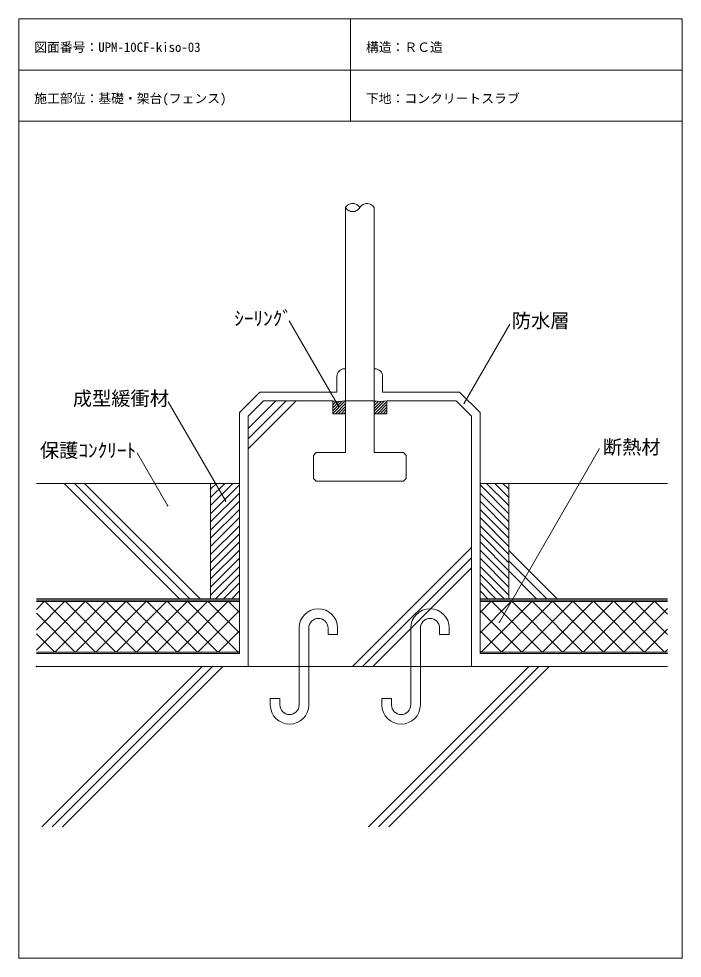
# Model space of a CAD drawing. Units: millimetres, scale not verified. Extents: x -517 to 518, y -673 to 792.
import ezdxf
from ezdxf.enums import TextEntityAlignment as Align

# ---------------------------------------------------------------- set-up
doc = ezdxf.new("R2010")
doc.units = ezdxf.units.MM
doc.header["$PDMODE"] = 32
doc.header["$PDSIZE"] = 0.8
doc.layers.add('0-0', color=2, linetype='Continuous', lineweight=13)
doc.styles.add('ＭＳ ゴシック', font='')
doc.styles.get('ＭＳ ゴシック').set_extended_font_data('MS Gothic')

msp = doc.modelspace()

# ---------------------------------------------------------------- linework, layer by layer
at = {"layer": '0-0', "color": 7}
for p, q in [((-516.864, 792.357), (-516.864, -673.469)), ((-516.864, 792.357), (517.853, 792.357)), ((0.494, 792.357), (0.494, 632.357)), ((517.853, 792.357), (517.853, -673.469)), ((-516.864, 712.357), (517.853, 712.357)), ((-516.864, 632.357), (517.853, 632.357)), ((-18.182, 187.8), (-95.134, 321.086)), ((177.88, 192.411), (249.155, 315.863)), ((-194.09, 39.5), (-283.802, 194.886)), ((-135.265, 196.171), (-159.13, 172.306)), ((-159.13, 152.961), (-115.919, 196.171)), ((-159.13, 137.051), (-100.009, 196.171)), ((-159.13, 121.141), (-84.099, 196.171)), ((-135.265, 196.171), (-27.293, 196.171)), ((-27.293, 196.171), (-27.293, 176.171)), ((-7.293, 196.171), (37.162, 196.171)), ((57.162, 196.171), (165.134, 196.171)), ((165.134, 196.171), (188.999, 172.306)), ((-27.293, 176.171), (-7.293, 176.171)), ((-159.13, 172.306), (-159.13, -218.29)), ((188.999, 172.306), (188.999, -218.29)), ((232.716, -149.005), (389.117, 121.89)), ((-284.735, 32.793), (-332.319, 115.21)), ((-489.488, 67.46), (-172.63, 67.46)), ((-446.028, 67.46), (-266.028, -112.54)), ((-430.118, 67.46), (-250.118, -112.54)), ((-414.209, 67.46), (-234.209, -112.54)), ((494.799, 67.46), (202.499, 67.46)), ((3.395, -218.29), (188.999, -32.686)), ((247.499, -37.453), (322.586, -112.54)), ((19.304, -218.29), (188.999, -48.596)), ((247.499, -53.363), (306.676, -112.54)), ((35.214, -218.29), (188.999, -64.506)), ((247.499, -69.273), (290.766, -112.54)), ((-172.63, -112.54), (-489.488, -112.54)), ((202.499, -112.54), (494.799, -112.54)), ((494.799, -218.29), (-489.488, -218.29)), ((-480.685, -468.29), (-230.685, -218.29)), ((-464.775, -468.29), (-214.775, -218.29)), ((-448.865, -468.29), (-198.865, -218.29)), ((28.432, -468.29), (278.432, -218.29)), ((44.342, -468.29), (294.342, -218.29)), ((60.252, -468.29), (310.252, -218.29)), ((-516.864, -673.469), (517.853, -673.469))]:
    msp.add_line(p, q, dxfattribs=at)
at = {"layer": '0-0'}
for p, q in [((-7.293, 497.864), (-6.357, 499.253)), ((-6.357, 499.253), (-5.248, 500.51)), ((-5.248, 500.51), (-3.985, 501.612)), ((-3.985, 501.612), (-2.589, 502.54)), ((-2.589, 502.54), (-1.084, 503.279)), ((-1.084, 503.279), (0.504, 503.816)), ((0.504, 503.816), (2.148, 504.141)), ((2.148, 504.141), (3.821, 504.25)), ((3.821, 504.25), (5.494, 504.141)), ((5.494, 504.141), (7.138, 503.816)), ((7.138, 503.816), (8.726, 503.279)), ((8.726, 503.279), (10.231, 502.54)), ((10.231, 502.54), (11.627, 501.612)), ((11.627, 501.612), (12.89, 500.51)), ((12.89, 500.51), (13.999, 499.253)), ((13.999, 499.253), (14.935, 497.864)), ((14.935, 497.864), (15.87, 499.253)), ((15.87, 499.253), (16.979, 500.51)), ((16.979, 500.51), (18.242, 501.612)), ((18.242, 501.612), (19.638, 502.54)), ((19.638, 502.54), (21.143, 503.279)), ((21.143, 503.279), (22.731, 503.816)), ((22.731, 503.816), (24.375, 504.141)), ((24.375, 504.141), (26.048, 504.25)), ((26.048, 504.25), (27.721, 504.141)), ((27.721, 504.141), (29.365, 503.816)), ((29.365, 503.816), (30.953, 503.279)), ((30.953, 503.279), (32.458, 502.54)), ((32.458, 502.54), (33.854, 501.612)), ((33.854, 501.612), (35.117, 500.51)), ((35.117, 500.51), (36.227, 499.253)), ((36.227, 499.253), (37.162, 497.864)), ((-7.293, 497.864), (-7.293, 115.417)), ((-6.357, 496.476), (-7.293, 497.864)), ((-5.248, 495.219), (-6.357, 496.476)), ((-3.985, 494.117), (-5.248, 495.219)), ((-2.589, 493.189), (-3.985, 494.117)), ((-1.084, 492.45), (-2.589, 493.189)), ((0.504, 491.913), (-1.084, 492.45)), ((2.148, 491.587), (0.504, 491.913)), ((3.821, 491.478), (2.148, 491.587)), ((5.494, 491.587), (3.821, 491.478)), ((7.138, 491.913), (5.494, 491.587)), ((8.726, 492.45), (7.138, 491.913)), ((10.231, 493.189), (8.726, 492.45)), ((11.627, 494.117), (10.231, 493.189)), ((12.89, 495.219), (11.627, 494.117)), ((13.999, 496.476), (12.89, 495.219)), ((14.935, 497.864), (13.999, 496.476)), ((37.162, 115.417), (37.162, 497.864)), ((-7.567, 196.123), (-27.293, 176.397)), ((-25.611, 195.898), (-27.293, 194.217)), ((-12.664, 195.481), (-27.293, 180.852)), ((-21.599, 195.456), (-27.293, 189.762)), ((-17.304, 195.295), (-27.293, 185.307)), ((-7.293, 191.943), (-23.064, 176.171)), ((39.687, 195.781), (37.162, 193.256)), ((52.845, 195.575), (37.162, 179.892)), ((43.756, 195.396), (37.162, 188.802)), ((48.118, 195.303), (37.162, 184.347)), ((57.162, 195.437), (37.896, 176.171)), ((57.162, 190.982), (42.35, 176.171)), ((-7.293, 187.488), (-18.609, 176.171)), ((-7.293, 183.033), (-14.154, 176.171)), ((-7.293, 178.578), (-9.7, 176.171)), ((57.162, 186.528), (46.805, 176.171)), ((57.162, 182.073), (51.26, 176.171)), ((57.162, 177.618), (55.715, 176.171)), ((-53.05, 115.417), (-57.293, 111.175)), ((-57.293, 75.206), (-57.293, 111.175)), ((-53.05, 115.417), (-7.293, 115.417)), ((82.919, 115.417), (37.162, 115.417)), ((82.919, 115.417), (87.162, 111.175)), ((87.162, 75.206), (87.162, 111.175)), ((-57.293, 75.206), (-53.05, 70.963)), ((87.162, 75.206), (82.919, 70.963)), ((82.919, 70.963), (-53.05, 70.963))]:
    msp.add_line(p, q, dxfattribs=at)
at = {"layer": '0-0', "color": 4}
for p, q in [((-7.293, 246.171), (-8.793, 246.171)), ((38.662, 246.171), (37.162, 246.171)), ((-20.793, 234.171), (-20.793, 209.671)), ((50.662, 234.171), (50.662, 209.671)), ((-140.857, 209.671), (-172.63, 177.898)), ((-140.857, 209.671), (-20.793, 209.671)), ((50.662, 209.671), (170.726, 209.671)), ((170.726, 209.671), (202.499, 177.898)), ((-172.63, 177.898), (-172.63, -198.04)), ((202.499, 177.898), (202.499, -198.04)), ((-172.63, -198.04), (-489.488, -198.04)), ((202.499, -198.04), (494.799, -198.04))]:
    msp.add_line(p, q, dxfattribs=at)
at = {"layer": '0-0', "color": 5}
for p, q in [((-217.63, 67.46), (-217.63, -112.54)), ((-172.63, 67.46), (-217.63, 67.46)), ((-182.967, 67.46), (-217.63, 32.797)), ((-195.694, 67.46), (-217.63, 45.524)), ((-208.422, 67.46), (-217.63, 58.252)), ((-172.63, 65.069), (-217.63, 20.069)), ((202.499, 67.46), (247.499, 67.46)), ((202.499, 65.069), (247.499, 20.069)), ((212.836, 67.46), (247.499, 32.797)), ((225.563, 67.46), (247.499, 45.524)), ((238.291, 67.46), (247.499, 58.252)), ((247.499, 67.46), (247.499, -112.54)), ((-172.63, 52.341), (-217.63, 7.341)), ((202.499, 52.341), (247.499, 7.341)), ((-172.63, 39.613), (-217.63, -5.387)), ((202.499, 39.613), (247.499, -5.387)), ((-172.63, 26.885), (-217.63, -18.115)), ((202.499, 26.885), (247.499, -18.115)), ((-172.63, 14.157), (-217.63, -30.843)), ((-172.63, 1.429), (-217.63, -43.571)), ((202.499, 14.157), (247.499, -30.843)), ((202.499, 1.429), (247.499, -43.571)), ((-172.63, -11.299), (-217.63, -56.299)), ((202.499, -11.299), (247.499, -56.299)), ((-172.63, -24.027), (-217.63, -69.027)), ((202.499, -24.027), (247.499, -69.027)), ((-172.63, -36.755), (-217.63, -81.755)), ((202.499, -36.755), (247.499, -81.755)), ((-172.63, -49.483), (-217.63, -94.483)), ((202.499, -49.483), (247.499, -94.483)), ((-172.63, -62.211), (-217.63, -107.211)), ((202.499, -62.211), (247.499, -107.211)), ((-172.63, -74.938), (-210.231, -112.54)), ((-172.63, -87.666), (-197.504, -112.54)), ((202.499, -74.938), (240.1, -112.54)), ((202.499, -87.666), (227.373, -112.54)), ((-172.63, -100.394), (-184.776, -112.54)), ((202.499, -100.394), (214.645, -112.54)), ((-172.63, -114.79), (-489.488, -114.79)), ((202.499, -114.79), (494.799, -114.79))]:
    msp.add_line(p, q, dxfattribs=at)
at = {"layer": '0-0', "color": 6}
for p, q in [((-413.551, -117.04), (-489.488, -192.978)), ((-445.371, -117.04), (-489.488, -161.158)), ((-477.191, -117.04), (-489.488, -129.338)), ((-172.63, -117.04), (-489.488, -117.04)), ((-397.193, -195.79), (-475.943, -117.04)), ((-381.731, -117.04), (-460.481, -195.79)), ((-365.373, -195.79), (-444.123, -117.04)), ((-349.911, -117.04), (-428.661, -195.79)), ((-333.553, -195.79), (-412.303, -117.04)), ((-318.092, -117.04), (-396.842, -195.79)), ((-301.733, -195.79), (-380.483, -117.04)), ((-286.272, -117.04), (-365.022, -195.79)), ((-269.914, -195.79), (-348.664, -117.04)), ((-254.452, -117.04), (-333.202, -195.79)), ((-238.094, -195.79), (-316.844, -117.04)), ((-222.632, -117.04), (-301.382, -195.79)), ((-206.274, -195.79), (-285.024, -117.04)), ((-190.812, -117.04), (-269.562, -195.79)), ((-174.454, -195.79), (-253.204, -117.04)), ((-172.63, -165.795), (-221.384, -117.04)), ((-172.63, -133.976), (-189.565, -117.04)), ((-172.63, -117.04), (-172.63, -195.79)), ((202.499, -117.04), (202.499, -195.79)), ((202.499, -165.795), (251.253, -117.04)), ((202.499, -133.976), (219.434, -117.04)), ((494.799, -117.04), (202.499, -117.04)), ((204.323, -195.79), (283.073, -117.04)), ((220.681, -117.04), (299.431, -195.79)), ((236.143, -195.79), (314.893, -117.04)), ((252.501, -117.04), (331.251, -195.79)), ((267.963, -195.79), (346.713, -117.04)), ((284.321, -117.04), (363.071, -195.79)), ((299.783, -195.79), (378.533, -117.04)), ((316.141, -117.04), (394.891, -195.79)), ((331.602, -195.79), (410.352, -117.04)), ((347.96, -117.04), (426.71, -195.79)), ((363.422, -195.79), (442.172, -117.04)), ((379.78, -117.04), (458.53, -195.79)), ((395.242, -195.79), (473.992, -117.04)), ((411.6, -117.04), (490.35, -195.79)), ((443.42, -117.04), (494.799, -168.419)), ((475.24, -117.04), (494.799, -136.599)), ((-172.63, -130.677), (-237.742, -195.79)), ((202.499, -130.677), (267.611, -195.79)), ((427.062, -195.79), (494.799, -128.054)), ((-429.013, -195.79), (-489.488, -135.315)), ((458.882, -195.79), (494.799, -159.873)), ((-460.832, -195.79), (-489.488, -167.135)), ((-172.63, -162.497), (-205.923, -195.79)), ((202.499, -162.497), (235.792, -195.79)), ((-172.63, -195.79), (-489.488, -195.79)), ((-172.63, -194.317), (-174.103, -195.79)), ((202.499, -194.317), (203.972, -195.79)), ((202.499, -195.79), (494.799, -195.79)), ((490.701, -195.79), (494.799, -191.693))]:
    msp.add_line(p, q, dxfattribs=at)
at = {"layer": '0-0', "color": 1}
for p, q in [((-79.598, -278.29), (-79.598, -158.29)), ((-64.598, -158.29), (-64.598, -278.29)), ((-34.598, -158.29), (-34.598, -168.29)), ((-19.598, -158.29), (-19.598, -168.29)), ((94.466, -278.29), (94.466, -158.29)), ((109.466, -158.29), (109.466, -278.29)), ((139.466, -158.29), (139.466, -168.29)), ((154.466, -158.29), (154.466, -168.29)), ((-34.598, -168.29), (-19.598, -168.29)), ((139.466, -168.29), (154.466, -168.29)), ((-109.598, -268.29), (-124.598, -268.29)), ((-124.598, -278.29), (-124.598, -268.29)), ((-109.598, -278.29), (-109.598, -268.29)), ((64.466, -268.29), (49.466, -268.29)), ((49.466, -278.29), (49.466, -268.29)), ((64.466, -278.29), (64.466, -268.29))]:
    msp.add_line(p, q, dxfattribs=at)
at = {"layer": '0-0', "color": 7}
msp.add_lwpolyline([(37.162, 176.171), (57.162, 176.171), (57.162, 196.171)], dxfattribs=at)
at = {"layer": '0-0', "color": 4}
for centre, start, end in [((-8.793, 234.171), 90, 180), ((38.662, 234.171), 0, 90)]:
    msp.add_arc(centre, 12, start, end, dxfattribs=at)
at = {"layer": '0-0', "color": 1}
for centre, radius, start, end in [((-49.598, -158.29), 30, 0, 180), ((124.466, -158.29), 30, 0, 180), ((-49.598, -158.29), 15, 0, 180), ((124.466, -158.29), 15, 0, 180), ((-94.598, -278.29), 30, 180, 0), ((-94.598, -278.29), 15, 180, 0), ((79.466, -278.29), 30, 180, 0), ((79.466, -278.29), 15, 180, 0)]:
    msp.add_arc(centre, radius, start, end, dxfattribs=at)
at = {"layer": '0-0'}
for centre in [(-17.293, 223.7), (47.162, 223.7)]:
    msp.add_ellipse(centre, major_axis=(40.579, 0), ratio=0.7, start_param=4.46338904, end_param=4.96138892, dxfattribs=at)
at = {"layer": '0-0', "color": 7}
for p in [(177.88, 192.411), (-18.182, 187.8), (-284.735, 32.793), (-194.09, 39.5), (232.716, -149.005), (-489.488, -218.29)]:
    msp.add_point(p, dxfattribs=at)

# ---------------------------------------------------------------- texts
at = {"layer": '0-0', "color": 7, "style": 'ＭＳ ゴシック'}
for s, height, p in [('図面番号：UPM-10CF-kiso-03', 14.66, (-492.864, 736.357)), ('構造：ＲＣ造', 14.66, (24.494, 736.357)), ('施工部位：基礎・架台(フェンス)', 14.66, (-492.864, 656.357)), ('下地：コンクリートスラブ', 14.66, (24.494, 656.357)), ('ｼｰﾘﾝｸﾞ', 21.99, (-180.839, 307.287)), ('防水層', 21.99, (252.149, 303.691)), ('成型緩衝材', 21.99, (-432.599, 182.331)), ('保護ｺﾝｸﾘｰﾄ', 21.99, (-483.933, 101.424)), ('断熱材', 21.99, (394.185, 106.625))]:
    msp.add_text(s, height=height, dxfattribs=at).set_placement(p, align=Align.BOTTOM_LEFT)

doc.saveas('drawing.dxf')
